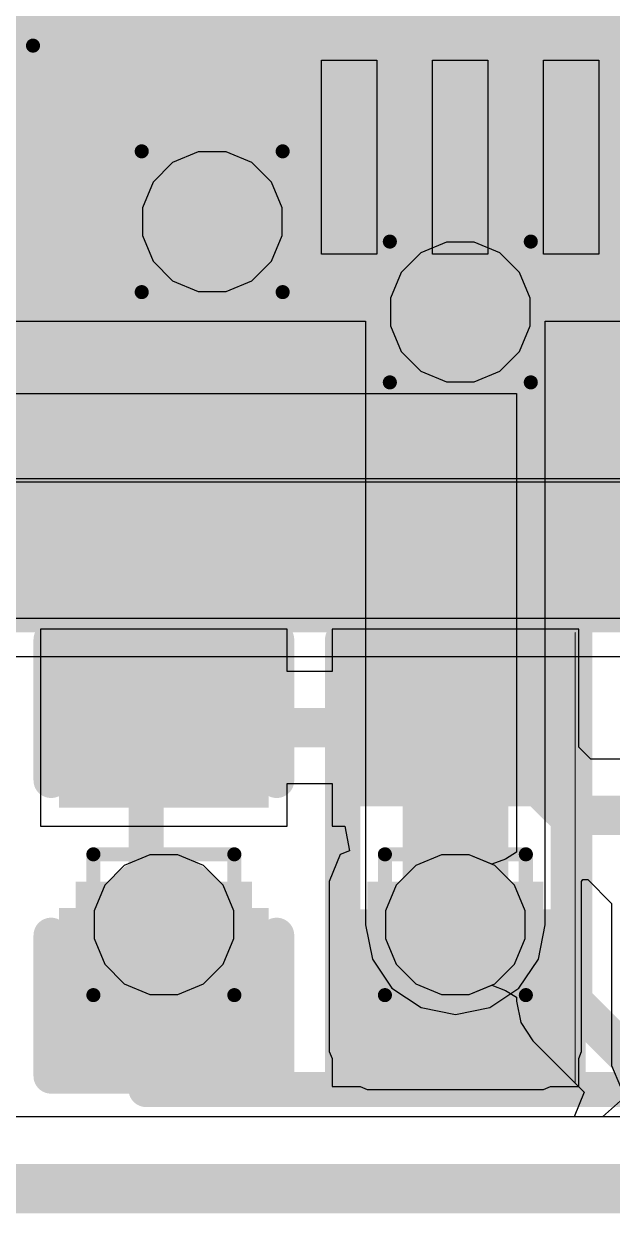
# Model space of a CAD drawing. Header units: inches. Extents: x -6 to 284, y -12 to 154.
# Drawn here: x 18.216 to 20.336, y -11.729 to -7.437 of the extents above; entities that cross this region are included whole.
import ezdxf

# ---------------------------------------------------------------- set-up
doc = ezdxf.new("R2010")
doc.units = ezdxf.units.IN
for name, color, linetype in [('Board Outline', 216, 'Continuous'), ('Bottom Layer', 5, 'Continuous'), ('Bottom Overlay', 54, 'Continuous'), ('Bottom Paste', 16, 'Continuous'), ('Bottom Solder', 6, 'Continuous'), ('Drill Drawing', 1, 'Continuous'), ('GND-1', 16, 'Continuous'), ('GND-2', 90, 'Continuous'), ('GND-3', 216, 'Continuous'), ('GND-4', 54, 'Continuous'), ('PWR-1', 156, 'Continuous'), ('PWR-2', 130, 'Continuous'), ('Signal L1', 76, 'Continuous'), ('Signal L2', 6, 'Continuous'), ('Top Layer', 1, 'Continuous'), ('Top Overlay', 2, 'Continuous'), ('Top Paste', 8, 'Continuous'), ('Top Solder', 216, 'Continuous'), ('Via Holes', 16, 'Continuous')]:
    doc.layers.add(name, color=color, linetype=linetype)

# ---------------------------------------------------------------- blocks, each defined once
blk = doc.blocks.new('QFN_64__7_5_7_5__15')
at = {"layer": 'Top Layer'}
for points in [[(2.0999, 4.0076), (2.2999, 4.0076), (2.2999, 3.3076), (2.0999, 3.3076)], [(2.4999, 4.0076), (2.6999, 4.0076), (2.6999, 3.3076), (2.4999, 3.3076)], [(2.9, 4.0076), (3.1, 4.0076), (3.1, 3.3076), (2.9, 3.3076)]]:
    blk.add_hatch(color=1, dxfattribs=at).paths.add_polyline_path(points)
at = {"layer": 'Top Solder'}
for points in [[(2.0491, 4.0584), (2.3507, 4.0584), (2.3507, 3.2568), (2.0491, 3.2568)], [(2.4491, 4.0584), (2.7507, 4.0584), (2.7507, 3.2568), (2.4491, 3.2568)], [(2.8492, 4.0584), (3.1508, 4.0584), (3.1508, 3.2568), (2.8492, 3.2568)]]:
    blk.add_hatch(color=216, dxfattribs=at).paths.add_polyline_path(points)
at = {"layer": 'Top Overlay'}
for points in [[(3.8262, 3.8262, 0.127, 0.127, 0), (3.2644, 3.8262, 0.127, 0.127, 0)], [(3.8262, 3.8262, 0.127, 0.127, 0), (3.8262, 3.2644, 0.127, 0.127, 0)]]:
    blk.add_lwpolyline(points, format="xyseb", dxfattribs=at)
for points in [[(3.2326, 3.8262, 0.0635, 0.0635, 1), (3.2961, 3.8262, 0.0635, 0.0635, 1)], [(3.7945, 3.8262, 0.0635, 0.0635, 1), (3.858, 3.8262, 0.0635, 0.0635, 1)], [(3.7945, 3.8262, 0.0635, 0.0635, 1), (3.858, 3.8262, 0.0635, 0.0635, 1)], [(3.7945, 3.2644, 0.0635, 0.0635, 1), (3.858, 3.2644, 0.0635, 0.0635, 1)]]:
    blk.add_lwpolyline(points, format="xyseb", close=True, dxfattribs=at)
at = {"layer": 'Top Paste'}
for p, q in [((2.0999, 4.0076), (2.0999, 4.0076)), ((2.0999, 4.0076), (2.2999, 4.0076)), ((2.0999, 3.3076), (2.0999, 4.0076)), ((2.2999, 4.0076), (2.2999, 3.3076)), ((2.4999, 4.0076), (2.4999, 4.0076)), ((2.4999, 4.0076), (2.6999, 4.0076)), ((2.4999, 3.3076), (2.4999, 4.0076)), ((2.6999, 4.0076), (2.6999, 3.3076)), ((2.9, 4.0076), (2.9, 4.0076)), ((2.9, 4.0076), (3.1, 4.0076)), ((2.9, 3.3076), (2.9, 4.0076)), ((3.1, 4.0076), (3.1, 3.3076)), ((2.2999, 3.3076), (2.0999, 3.3076)), ((2.6999, 3.3076), (2.4999, 3.3076)), ((3.1, 3.3076), (2.9, 3.3076))]:
    blk.add_line(p, q, dxfattribs=at)
blk = doc.blocks.new('R___0402_33')
at = {"layer": 'Top Layer'}
for points in [[(-0.6985, -0.3175), (-0.6985, 0.3175), (-0.2413, 0.3175), (-0.2413, -0.3175)], [(0.2413, -0.3175), (0.2413, 0.3175), (0.6985, 0.3175), (0.6985, -0.3175)]]:
    blk.add_hatch(color=1, dxfattribs=at).paths.add_polyline_path(points)
at = {"layer": 'Top Paste'}
for points in [[(-0.6985, -0.3175), (-0.6985, 0.3175), (-0.2413, 0.3175), (-0.2413, -0.3175)], [(0.2413, -0.3175), (0.2413, 0.3175), (0.6985, 0.3175), (0.6985, -0.3175)]]:
    blk.add_hatch(color=8, dxfattribs=at).paths.add_polyline_path(points)
at = {"layer": 'Top Solder'}
for points in [[(-0.7535, -0.3725), (-0.7535, 0.3725), (-0.1863, 0.3725), (-0.1863, -0.3725)], [(0.1863, -0.3725), (0.1863, 0.3725), (0.7535, 0.3725), (0.7535, -0.3725)]]:
    blk.add_hatch(color=216, dxfattribs=at).paths.add_polyline_path(points)
at = {"layer": 'Top Overlay'}
for points in [[(-0.7874, 0.4064, 0.127, 0.127, 0), (0.7874, 0.4064, 0.127, 0.127, 0)], [(-0.7874, 0.4064, 0.127, 0.127, 0), (-0.7874, -0.4064, 0.127, 0.127, 0)], [(0.7874, 0.4064, 0.127, 0.127, 0), (0.7874, -0.4064, 0.127, 0.127, 0)], [(-0.7874, -0.4064, 0.127, 0.127, 0), (0.7874, -0.4064, 0.127, 0.127, 0)], [(-0.8128, -0.4318, 0.00323, 0.00323, 0), (0.8128, -0.4318, 0.00323, 0.00323, 0)]]:
    blk.add_lwpolyline(points, format="xyseb", dxfattribs=at)
for points in [[(-0.8191, 0.4064, 0.0635, 0.0635, 1), (-0.7556, 0.4064, 0.0635, 0.0635, 1)], [(-0.8191, 0.4064, 0.0635, 0.0635, 1), (-0.7556, 0.4064, 0.0635, 0.0635, 1)], [(0.7556, 0.4064, 0.0635, 0.0635, 1), (0.8191, 0.4064, 0.0635, 0.0635, 1)], [(0.7556, 0.4064, 0.0635, 0.0635, 1), (0.8191, 0.4064, 0.0635, 0.0635, 1)], [(-0.8192, -0.4064, 0.0635, 0.0635, 1), (-0.7557, -0.4064, 0.0635, 0.0635, 1)], [(-0.8192, -0.4064, 0.0635, 0.0635, 1), (-0.7557, -0.4064, 0.0635, 0.0635, 1)], [(0.7557, -0.4064, 0.0635, 0.0635, 1), (0.8192, -0.4064, 0.0635, 0.0635, 1)], [(0.7557, -0.4064, 0.0635, 0.0635, 1), (0.8192, -0.4064, 0.0635, 0.0635, 1)], [(-0.8136, -0.4318, 0.00161, 0.00161, 1), (-0.812, -0.4318, 0.00161, 0.00161, 1)], [(0.812, -0.4318, 0.00161, 0.00161, 1), (0.8136, -0.4318, 0.00161, 0.00161, 1)]]:
    blk.add_lwpolyline(points, format="xyseb", close=True, dxfattribs=at)
blk = doc.blocks.new('C___0402_57')
at = {"layer": 'Top Layer'}
for points in [[(-0.6985, -0.3175), (-0.6985, 0.3175), (-0.2413, 0.3175), (-0.2413, -0.3175)], [(0.2413, -0.3175), (0.2413, 0.3175), (0.6985, 0.3175), (0.6985, -0.3175)]]:
    blk.add_hatch(color=1, dxfattribs=at).paths.add_polyline_path(points)
at = {"layer": 'Top Paste'}
for points in [[(-0.6985, -0.3175), (-0.6985, 0.3175), (-0.2413, 0.3175), (-0.2413, -0.3175)], [(0.2413, -0.3175), (0.2413, 0.3175), (0.6985, 0.3175), (0.6985, -0.3175)]]:
    blk.add_hatch(color=8, dxfattribs=at).paths.add_polyline_path(points)
at = {"layer": 'Top Solder'}
for points in [[(-0.7585, -0.3775), (-0.7585, 0.3775), (-0.1813, 0.3775), (-0.1813, -0.3775)], [(0.1813, -0.3775), (0.1813, 0.3775), (0.7585, 0.3775), (0.7585, -0.3775)]]:
    blk.add_hatch(color=216, dxfattribs=at).paths.add_polyline_path(points)
at = {"layer": 'Top Overlay'}
for points in [[(-0.7874, 0.4064, 0.127, 0.127, 0), (-0.2794, 0.4064, 0.127, 0.127, 0)], [(-0.7874, 0.4064, 0.127, 0.127, 0), (-0.7874, -0.4064, 0.127, 0.127, 0)], [(0.2794, 0.4064, 0.127, 0.127, 0), (0.7874, 0.4064, 0.127, 0.127, 0)], [(0.7874, 0.4064, 0.127, 0.127, 0), (0.7874, -0.4064, 0.127, 0.127, 0)], [(-0.7874, -0.4064, 0.127, 0.127, 0), (-0.2794, -0.4064, 0.127, 0.127, 0)], [(0.7874, -0.4064, 0.127, 0.127, 0), (0.2794, -0.4064, 0.127, 0.127, 0)]]:
    blk.add_lwpolyline(points, format="xyseb", dxfattribs=at)
for points in [[(-0.8191, 0.4064, 0.0635, 0.0635, 1), (-0.7556, 0.4064, 0.0635, 0.0635, 1)], [(-0.8191, 0.4064, 0.0635, 0.0635, 1), (-0.7556, 0.4064, 0.0635, 0.0635, 1)], [(-0.3111, 0.4064, 0.0635, 0.0635, 1), (-0.2477, 0.4064, 0.0635, 0.0635, 1)], [(0.2477, 0.4064, 0.0635, 0.0635, 1), (0.3111, 0.4064, 0.0635, 0.0635, 1)], [(0.7556, 0.4064, 0.0635, 0.0635, 1), (0.8191, 0.4064, 0.0635, 0.0635, 1)], [(0.7556, 0.4064, 0.0635, 0.0635, 1), (0.8191, 0.4064, 0.0635, 0.0635, 1)], [(-0.8192, -0.4064, 0.0635, 0.0635, 1), (-0.7557, -0.4064, 0.0635, 0.0635, 1)], [(-0.8192, -0.4064, 0.0635, 0.0635, 1), (-0.7557, -0.4064, 0.0635, 0.0635, 1)], [(-0.3111, -0.4064, 0.0635, 0.0635, 1), (-0.2477, -0.4064, 0.0635, 0.0635, 1)], [(0.2477, -0.4064, 0.0635, 0.0635, 1), (0.3112, -0.4064, 0.0635, 0.0635, 1)], [(0.7556, -0.4064, 0.0635, 0.0635, 1), (0.8191, -0.4064, 0.0635, 0.0635, 1)], [(0.7556, -0.4064, 0.0635, 0.0635, 1), (0.8191, -0.4064, 0.0635, 0.0635, 1)]]:
    blk.add_lwpolyline(points, format="xyseb", close=True, dxfattribs=at)
blk = doc.blocks.new('0630CDMCCDS_3R3MC_B_238')
at = {"layer": 'Bottom Layer'}
blk.add_hatch(color=5, dxfattribs=at).paths.add_polyline_path([(1.8, 1.6), (4.2, 1.6), (4.2, -1.6), (1.8, -1.6)])
at = {"layer": 'Bottom Paste'}
blk.add_hatch(color=16, dxfattribs=at).paths.add_polyline_path([(1.8, 1.6), (4.2, 1.6), (4.2, -1.6), (1.8, -1.6)])
at = {"layer": 'Bottom Solder'}
blk.add_hatch(color=6, dxfattribs=at).paths.add_polyline_path([(1.7492, 1.6508), (4.2508, 1.6508), (4.2508, -1.6508), (1.7492, -1.6508)])
at = {"layer": 'Bottom Overlay'}
for points in [[(3.4999, 3.3, 0.127, 0.127, 0), (-3.4901, 3.3, 0.127, 0.127, 0)], [(3.4999, 3.3, 0.127, 0.127, 0), (3.4999, 2.0811, 0.127, 0.127, 0)]]:
    blk.add_lwpolyline(points, format="xyseb", dxfattribs=at)
for points in [[(3.4681, 3.3, 0.0635, 0.0635, 1), (3.5316, 3.3, 0.0635, 0.0635, 1)], [(3.4681, 3.3, 0.0635, 0.0635, 1), (3.5316, 3.3, 0.0635, 0.0635, 1)], [(3.4681, 2.0811, 0.0635, 0.0635, 1), (3.5316, 2.0811, 0.0635, 0.0635, 1)]]:
    blk.add_lwpolyline(points, format="xyseb", close=True, dxfattribs=at)

msp = doc.modelspace()

# ---------------------------------------------------------------- hatches: boundary and pattern name
at = {"layer": 'Bottom Layer'}
h = msp.add_hatch(color=5, dxfattribs=at)
edge = h.paths.add_edge_path()
edge.add_arc((18.7206, -10.6881), 0.15, 0, 360)
h = msp.add_hatch(color=5, dxfattribs=at)
edge = h.paths.add_edge_path()
edge.add_arc((19.7713, -10.6881), 0.15, 0, 360)
at = {"layer": 'Bottom Solder'}
h = msp.add_hatch(color=6, dxfattribs=at)
edge = h.paths.add_edge_path()
edge.add_arc((18.7206, -10.6881), 0.2516, 0, 360)
h = msp.add_hatch(color=6, dxfattribs=at)
edge = h.paths.add_edge_path()
edge.add_arc((19.7713, -10.6881), 0.2516, 0, 360)
at = {"layer": 'GND-1'}
h = msp.add_hatch(color=16, dxfattribs=at)
edge = h.paths.add_edge_path()
edge.add_arc((18.8948, -8.1515), 0.15, 0, 360)
h = msp.add_hatch(color=16, dxfattribs=at)
edge = h.paths.add_edge_path()
edge.add_arc((19.7891, -8.4772), 0.15, 0, 360)
h = msp.add_hatch(color=16, dxfattribs=at)
edge = h.paths.add_edge_path()
edge.add_arc((18.7206, -10.6881), 0.15, 0, 360)
h = msp.add_hatch(color=16, dxfattribs=at)
edge = h.paths.add_edge_path()
edge.add_arc((19.7713, -10.6881), 0.15, 0, 360)
at = {"layer": 'GND-2'}
h = msp.add_hatch(color=90, dxfattribs=at)
edge = h.paths.add_edge_path()
edge.add_arc((18.7206, -10.6881), 0.15, 0, 360)
h = msp.add_hatch(color=90, dxfattribs=at)
edge = h.paths.add_edge_path()
edge.add_arc((19.7713, -10.6881), 0.15, 0, 360)
at = {"layer": 'GND-3'}
h = msp.add_hatch(color=216, dxfattribs=at)
edge = h.paths.add_edge_path()
edge.add_arc((18.7206, -10.6881), 0.15, 0, 360)
h = msp.add_hatch(color=216, dxfattribs=at)
edge = h.paths.add_edge_path()
edge.add_arc((19.7713, -10.6881), 0.15, 0, 360)
at = {"layer": 'GND-4'}
h = msp.add_hatch(color=54, dxfattribs=at)
edge = h.paths.add_edge_path()
edge.add_arc((18.7206, -10.6881), 0.15, 0, 360)
h = msp.add_hatch(color=54, dxfattribs=at)
edge = h.paths.add_edge_path()
edge.add_arc((19.7713, -10.6881), 0.15, 0, 360)
at = {"layer": 'PWR-1'}
h = msp.add_hatch(color=156, dxfattribs=at)
edge = h.paths.add_edge_path()
edge.add_arc((18.7206, -10.6881), 0.15, 0, 360)
h = msp.add_hatch(color=156, dxfattribs=at)
edge = h.paths.add_edge_path()
edge.add_arc((19.7713, -10.6881), 0.15, 0, 360)
at = {"layer": 'PWR-2'}
h = msp.add_hatch(color=130, dxfattribs=at)
edge = h.paths.add_edge_path()
edge.add_arc((18.7206, -10.6881), 0.15, 0, 360)
h = msp.add_hatch(color=130, dxfattribs=at)
edge = h.paths.add_edge_path()
edge.add_arc((19.7713, -10.6881), 0.15, 0, 360)
at = {"layer": 'Signal L1'}
h = msp.add_hatch(color=76, dxfattribs=at)
edge = h.paths.add_edge_path()
edge.add_arc((18.8948, -8.1515), 0.15, 0, 360)
h = msp.add_hatch(color=76, dxfattribs=at)
edge = h.paths.add_edge_path()
edge.add_arc((19.7891, -8.4772), 0.15, 0, 360)
h = msp.add_hatch(color=76, dxfattribs=at)
edge = h.paths.add_edge_path()
edge.add_arc((18.7206, -10.6881), 0.15, 0, 360)
h = msp.add_hatch(color=76, dxfattribs=at)
edge = h.paths.add_edge_path()
edge.add_arc((19.7713, -10.6881), 0.15, 0, 360)
at = {"layer": 'Signal L2'}
h = msp.add_hatch(color=6, dxfattribs=at)
edge = h.paths.add_edge_path()
edge.add_arc((18.7206, -10.6881), 0.15, 0, 360)
h = msp.add_hatch(color=6, dxfattribs=at)
edge = h.paths.add_edge_path()
edge.add_arc((19.7713, -10.6881), 0.15, 0, 360)
at = {"layer": 'Top Layer'}
h = msp.add_hatch(color=1, dxfattribs=at)
edge = h.paths.add_edge_path()
edge.add_arc((18.8948, -8.1515), 0.15, 0, 360)
h = msp.add_hatch(color=1, dxfattribs=at)
edge = h.paths.add_edge_path()
edge.add_arc((19.7891, -8.4772), 0.15, 0, 360)
for points in [[(18.4031, -11.1453), (19.0381, -11.1453), (19.0381, -10.5325), (18.4031, -10.5325)], [(19.4538, -11.1453), (20.0888, -11.1453), (20.0888, -10.5325), (19.4538, -10.5325)]]:
    msp.add_hatch(color=1, dxfattribs=at).paths.add_polyline_path(points)
h = msp.add_hatch(color=1, dxfattribs=at)
edge = h.paths.add_edge_path()
edge.add_arc((18.7206, -10.6881), 0.15, 0, 360)
h = msp.add_hatch(color=1, dxfattribs=at)
edge = h.paths.add_edge_path()
edge.add_arc((19.7713, -10.6881), 0.15, 0, 360)
at = {"layer": 'Top Solder'}
h = msp.add_hatch(color=216, dxfattribs=at)
edge = h.paths.add_edge_path()
edge.add_arc((18.7206, -10.6881), 0.2516, 0, 360)
h = msp.add_hatch(color=216, dxfattribs=at)
edge = h.paths.add_edge_path()
edge.add_arc((19.7713, -10.6881), 0.2516, 0, 360)
at = {"layer": 'Via Holes'}
h = msp.add_hatch(color=7, dxfattribs=at)
edge = h.paths.add_edge_path()
edge.add_arc((18.8948, -8.1515), 0.075, 0, 360)
h = msp.add_hatch(color=7, dxfattribs=at)
edge = h.paths.add_edge_path()
edge.add_arc((19.7891, -8.4772), 0.075, 0, 360)
h = msp.add_hatch(color=7, dxfattribs=at)
edge = h.paths.add_edge_path()
edge.add_arc((18.7206, -10.6881), 0.075, 0, 360)
h = msp.add_hatch(color=7, dxfattribs=at)
edge = h.paths.add_edge_path()
edge.add_arc((19.7713, -10.6881), 0.075, 0, 360)

# ---------------------------------------------------------------- linework, layer by layer
at = {"layer": 'Board Outline'}
msp.add_lwpolyline([(12.0364, -11.6401, 0.1778, 0.1778, 0), (75.4223, -11.6401, 0.1778, 0.1778, 0)], format="xyseb", dxfattribs=at)
at = {"layer": 'Bottom Layer'}
for p, q in [((20.8116, -9.5826), (17.4629, -9.5826)), ((17.4629, -9.72), (20.8116, -9.72)), ((17.4629, -9.72), (20.8116, -9.72)), ((19.7213, -10.4365), (19.6288, -10.4748)), ((19.7213, -10.4365), (19.6288, -10.4748)), ((19.8214, -10.4365), (19.7213, -10.4365)), ((19.8214, -10.4365), (19.7213, -10.4365)), ((19.9139, -10.4748), (19.8214, -10.4365)), ((19.9139, -10.4748), (19.8214, -10.4365)), ((19.6288, -10.4748), (19.5581, -10.5456)), ((19.6288, -10.4748), (19.5581, -10.5456)), ((19.9846, -10.5456), (19.9139, -10.4748)), ((19.9846, -10.5456), (19.9139, -10.4748)), ((19.5581, -10.5456), (19.5198, -10.6381)), ((19.5581, -10.5456), (19.5198, -10.6381)), ((20.0229, -10.6381), (19.9846, -10.5456)), ((20.0229, -10.6381), (19.9846, -10.5456)), ((19.5198, -10.6381), (19.5198, -10.7382)), ((19.5198, -10.6381), (19.5198, -10.7382)), ((20.0229, -10.7382), (20.0229, -10.6381)), ((20.0229, -10.7382), (20.0229, -10.6381)), ((19.5198, -10.7382), (19.5581, -10.8306)), ((19.5198, -10.7382), (19.5581, -10.8306)), ((19.9846, -10.8306), (20.0229, -10.7382)), ((19.9846, -10.8306), (20.0229, -10.7382)), ((19.5581, -10.8306), (19.6288, -10.9014)), ((19.5581, -10.8306), (19.6288, -10.9014)), ((19.9139, -10.9014), (19.9846, -10.8306)), ((19.9139, -10.9014), (19.9846, -10.8306)), ((19.6288, -10.9014), (19.7213, -10.9397)), ((19.6288, -10.9014), (19.7213, -10.9397)), ((19.7213, -10.9397), (19.8214, -10.9397)), ((19.7213, -10.9397), (19.8214, -10.9397)), ((19.8214, -10.9397), (19.9139, -10.9014)), ((19.8214, -10.9397), (19.9139, -10.9014)), ((20.4033, -11.3812), (12.0364, -11.3812)), ((20.4033, -11.3812), (12.0364, -11.3812))]:
    msp.add_line(p, q, dxfattribs=at)
at = {"layer": 'Drill Drawing'}
for points in [[(18.2489, -7.5161, 0.0508, 0.0508, 0), (18.2489, -7.0081, 0.0508, 0.0508, 0)], [(17.7409, -7.5161, 0.0508, 0.0508, 0), (18.2489, -7.5161, 0.0508, 0.0508, 0)], [(18.6408, -7.8975, 0.0508, 0.0508, 0), (19.1488, -7.8975, 0.0508, 0.0508, 0)], [(18.6408, -8.4055, 0.0508, 0.0508, 0), (18.6408, -7.8975, 0.0508, 0.0508, 0)], [(19.1488, -8.4055, 0.0508, 0.0508, 0), (19.1488, -7.8975, 0.0508, 0.0508, 0)], [(19.5351, -8.2232, 0.0508, 0.0508, 0), (20.0431, -8.2232, 0.0508, 0.0508, 0)], [(19.5351, -8.7312, 0.0508, 0.0508, 0), (19.5351, -8.2232, 0.0508, 0.0508, 0)], [(20.0431, -8.7312, 0.0508, 0.0508, 0), (20.0431, -8.2232, 0.0508, 0.0508, 0)], [(18.6408, -8.4055, 0.0508, 0.0508, 0), (19.1488, -8.4055, 0.0508, 0.0508, 0)], [(19.5351, -8.7312, 0.0508, 0.0508, 0), (20.0431, -8.7312, 0.0508, 0.0508, 0)], [(18.4666, -10.4341, 0.0508, 0.0508, 0), (18.9746, -10.4341, 0.0508, 0.0508, 0)], [(18.4666, -10.9421, 0.0508, 0.0508, 0), (18.4666, -10.4341, 0.0508, 0.0508, 0)], [(18.9746, -10.9421, 0.0508, 0.0508, 0), (18.9746, -10.4341, 0.0508, 0.0508, 0)], [(19.5173, -10.4341, 0.0508, 0.0508, 0), (20.0253, -10.4341, 0.0508, 0.0508, 0)], [(19.5173, -10.9421, 0.0508, 0.0508, 0), (19.5173, -10.4341, 0.0508, 0.0508, 0)], [(20.0253, -10.9421, 0.0508, 0.0508, 0), (20.0253, -10.4341, 0.0508, 0.0508, 0)], [(18.4666, -10.9421, 0.0508, 0.0508, 0), (18.9746, -10.9421, 0.0508, 0.0508, 0)], [(19.5173, -10.9421, 0.0508, 0.0508, 0), (20.0253, -10.9421, 0.0508, 0.0508, 0)]]:
    msp.add_lwpolyline(points, format="xyseb", dxfattribs=at)
for points in [[(18.2362, -7.5161, 0.0254, 0.0254, 1), (18.2616, -7.5161, 0.0254, 0.0254, 1)], [(18.2362, -7.5161, 0.0254, 0.0254, 1), (18.2616, -7.5161, 0.0254, 0.0254, 1)], [(18.6281, -7.8975, 0.0254, 0.0254, 1), (18.6535, -7.8975, 0.0254, 0.0254, 1)], [(18.6281, -7.8975, 0.0254, 0.0254, 1), (18.6535, -7.8975, 0.0254, 0.0254, 1)], [(19.1361, -7.8975, 0.0254, 0.0254, 1), (19.1615, -7.8975, 0.0254, 0.0254, 1)], [(19.1361, -7.8975, 0.0254, 0.0254, 1), (19.1615, -7.8975, 0.0254, 0.0254, 1)], [(19.5224, -8.2232, 0.0254, 0.0254, 1), (19.5478, -8.2232, 0.0254, 0.0254, 1)], [(19.5224, -8.2232, 0.0254, 0.0254, 1), (19.5478, -8.2232, 0.0254, 0.0254, 1)], [(20.0304, -8.2232, 0.0254, 0.0254, 1), (20.0558, -8.2232, 0.0254, 0.0254, 1)], [(20.0304, -8.2232, 0.0254, 0.0254, 1), (20.0558, -8.2232, 0.0254, 0.0254, 1)], [(18.6281, -8.4055, 0.0254, 0.0254, 1), (18.6535, -8.4055, 0.0254, 0.0254, 1)], [(18.6281, -8.4055, 0.0254, 0.0254, 1), (18.6535, -8.4055, 0.0254, 0.0254, 1)], [(19.1361, -8.4055, 0.0254, 0.0254, 1), (19.1615, -8.4055, 0.0254, 0.0254, 1)], [(19.1361, -8.4055, 0.0254, 0.0254, 1), (19.1615, -8.4055, 0.0254, 0.0254, 1)], [(19.5224, -8.7312, 0.0254, 0.0254, 1), (19.5478, -8.7312, 0.0254, 0.0254, 1)], [(19.5224, -8.7312, 0.0254, 0.0254, 1), (19.5478, -8.7312, 0.0254, 0.0254, 1)], [(20.0304, -8.7312, 0.0254, 0.0254, 1), (20.0558, -8.7312, 0.0254, 0.0254, 1)], [(20.0304, -8.7312, 0.0254, 0.0254, 1), (20.0558, -8.7312, 0.0254, 0.0254, 1)], [(18.4539, -10.4341, 0.0254, 0.0254, 1), (18.4793, -10.4341, 0.0254, 0.0254, 1)], [(18.4539, -10.4341, 0.0254, 0.0254, 1), (18.4793, -10.4341, 0.0254, 0.0254, 1)], [(18.9619, -10.4341, 0.0254, 0.0254, 1), (18.9873, -10.4341, 0.0254, 0.0254, 1)], [(18.9619, -10.4341, 0.0254, 0.0254, 1), (18.9873, -10.4341, 0.0254, 0.0254, 1)], [(19.5046, -10.4341, 0.0254, 0.0254, 1), (19.53, -10.4341, 0.0254, 0.0254, 1)], [(19.5046, -10.4341, 0.0254, 0.0254, 1), (19.53, -10.4341, 0.0254, 0.0254, 1)], [(20.0126, -10.4341, 0.0254, 0.0254, 1), (20.038, -10.4341, 0.0254, 0.0254, 1)], [(20.0126, -10.4341, 0.0254, 0.0254, 1), (20.038, -10.4341, 0.0254, 0.0254, 1)], [(18.4539, -10.9421, 0.0254, 0.0254, 1), (18.4793, -10.9421, 0.0254, 0.0254, 1)], [(18.4539, -10.9421, 0.0254, 0.0254, 1), (18.4793, -10.9421, 0.0254, 0.0254, 1)], [(18.9619, -10.9421, 0.0254, 0.0254, 1), (18.9873, -10.9421, 0.0254, 0.0254, 1)], [(18.9619, -10.9421, 0.0254, 0.0254, 1), (18.9873, -10.9421, 0.0254, 0.0254, 1)], [(19.5046, -10.9421, 0.0254, 0.0254, 1), (19.53, -10.9421, 0.0254, 0.0254, 1)], [(19.5046, -10.9421, 0.0254, 0.0254, 1), (19.53, -10.9421, 0.0254, 0.0254, 1)], [(20.0126, -10.9421, 0.0254, 0.0254, 1), (20.038, -10.9421, 0.0254, 0.0254, 1)], [(20.0126, -10.9421, 0.0254, 0.0254, 1), (20.038, -10.9421, 0.0254, 0.0254, 1)]]:
    msp.add_lwpolyline(points, format="xyseb", close=True, dxfattribs=at)
at = {"layer": 'GND-1'}
for p, q in [((18.7523, -7.9382), (18.6815, -8.0089)), ((18.8448, -7.8999), (18.7523, -7.9382)), ((18.9449, -7.8999), (18.8448, -7.8999)), ((19.0373, -7.9382), (18.9449, -7.8999)), ((19.1081, -8.0089), (19.0373, -7.9382)), ((18.6815, -8.0089), (18.6432, -8.1014)), ((19.1464, -8.1014), (19.1081, -8.0089)), ((18.6432, -8.1014), (18.6432, -8.2015)), ((19.1464, -8.2015), (19.1464, -8.1014)), ((18.6432, -8.2015), (18.6815, -8.294)), ((19.1081, -8.294), (19.1464, -8.2015)), ((19.7391, -8.2256), (19.6466, -8.2639)), ((19.8392, -8.2256), (19.7391, -8.2256)), ((19.9316, -8.2639), (19.8392, -8.2256)), ((19.6466, -8.2639), (19.5758, -8.3347)), ((20.0024, -8.3347), (19.9316, -8.2639)), ((18.6815, -8.294), (18.7523, -8.3648)), ((19.0373, -8.3648), (19.1081, -8.294)), ((18.7523, -8.3648), (18.8448, -8.4031)), ((18.9449, -8.4031), (19.0373, -8.3648)), ((19.5758, -8.3347), (19.5375, -8.4271)), ((20.0407, -8.4271), (20.0024, -8.3347)), ((18.8448, -8.4031), (18.9449, -8.4031)), ((19.5375, -8.4271), (19.5375, -8.5272)), ((20.0407, -8.5272), (20.0407, -8.4271)), ((19.5375, -8.5272), (19.5758, -8.6197)), ((20.0024, -8.6197), (20.0407, -8.5272)), ((19.5758, -8.6197), (19.6466, -8.6905)), ((19.9316, -8.6905), (20.0024, -8.6197)), ((19.6466, -8.6905), (19.7391, -8.7288)), ((19.8392, -8.7288), (19.9316, -8.6905)), ((19.7391, -8.7288), (19.8392, -8.7288)), ((19.7213, -10.4365), (19.6288, -10.4748)), ((19.8214, -10.4365), (19.7213, -10.4365)), ((19.9139, -10.4748), (19.8214, -10.4365)), ((19.6288, -10.4748), (19.5581, -10.5456)), ((19.9846, -10.5456), (19.9139, -10.4748)), ((19.5581, -10.5456), (19.5198, -10.6381)), ((20.0229, -10.6381), (19.9846, -10.5456)), ((19.5198, -10.6381), (19.5198, -10.7382)), ((20.0229, -10.7382), (20.0229, -10.6381)), ((19.5198, -10.7382), (19.5581, -10.8306)), ((19.9846, -10.8306), (20.0229, -10.7382)), ((19.5581, -10.8306), (19.6288, -10.9014)), ((19.9139, -10.9014), (19.9846, -10.8306)), ((19.6288, -10.9014), (19.7213, -10.9397)), ((19.7213, -10.9397), (19.8214, -10.9397)), ((19.8214, -10.9397), (19.9139, -10.9014)), ((35.9919, -11.3812), (12.0364, -11.3812))]:
    msp.add_line(p, q, dxfattribs=at)
at = {"layer": 'GND-2'}
for p, q in [((19.7213, -10.4365), (19.6288, -10.4748)), ((19.8214, -10.4365), (19.7213, -10.4365)), ((19.9139, -10.4748), (19.8214, -10.4365)), ((19.6288, -10.4748), (19.5581, -10.5456)), ((19.9846, -10.5456), (19.9139, -10.4748)), ((19.5581, -10.5456), (19.5198, -10.6381)), ((20.0229, -10.6381), (19.9846, -10.5456)), ((19.5198, -10.6381), (19.5198, -10.7382)), ((20.0229, -10.7382), (20.0229, -10.6381)), ((19.5198, -10.7382), (19.5581, -10.8306)), ((19.9846, -10.8306), (20.0229, -10.7382)), ((19.5581, -10.8306), (19.6288, -10.9014)), ((19.9139, -10.9014), (19.9846, -10.8306)), ((19.6288, -10.9014), (19.7213, -10.9397)), ((19.7213, -10.9397), (19.8214, -10.9397)), ((19.8214, -10.9397), (19.9139, -10.9014)), ((35.9919, -11.3812), (12.0364, -11.3812))]:
    msp.add_line(p, q, dxfattribs=at)
at = {"layer": 'GND-3'}
for p, q in [((19.7213, -10.4365), (19.6288, -10.4748)), ((19.8214, -10.4365), (19.7213, -10.4365)), ((19.9139, -10.4748), (19.8214, -10.4365)), ((19.6288, -10.4748), (19.5581, -10.5456)), ((19.9846, -10.5456), (19.9139, -10.4748)), ((19.5581, -10.5456), (19.5198, -10.6381)), ((20.0229, -10.6381), (19.9846, -10.5456)), ((19.5198, -10.6381), (19.5198, -10.7382)), ((20.0229, -10.7382), (20.0229, -10.6381)), ((19.5198, -10.7382), (19.5581, -10.8306)), ((19.9846, -10.8306), (20.0229, -10.7382)), ((19.5581, -10.8306), (19.6288, -10.9014)), ((19.9139, -10.9014), (19.9846, -10.8306)), ((19.6288, -10.9014), (19.7213, -10.9397)), ((19.7213, -10.9397), (19.8214, -10.9397)), ((19.8214, -10.9397), (19.9139, -10.9014)), ((35.9919, -11.3812), (12.0364, -11.3812))]:
    msp.add_line(p, q, dxfattribs=at)
at = {"layer": 'GND-4'}
for p, q in [((19.7213, -10.4365), (19.6288, -10.4748)), ((19.8214, -10.4365), (19.7213, -10.4365)), ((19.9139, -10.4748), (19.8214, -10.4365)), ((19.6288, -10.4748), (19.5581, -10.5456)), ((19.9846, -10.5456), (19.9139, -10.4748)), ((19.5581, -10.5456), (19.5198, -10.6381)), ((20.0229, -10.6381), (19.9846, -10.5456)), ((19.5198, -10.6381), (19.5198, -10.7382)), ((20.0229, -10.7382), (20.0229, -10.6381)), ((19.5198, -10.7382), (19.5581, -10.8306)), ((19.9846, -10.8306), (20.0229, -10.7382)), ((19.5581, -10.8306), (19.6288, -10.9014)), ((19.9139, -10.9014), (19.9846, -10.8306)), ((19.6288, -10.9014), (19.7213, -10.9397)), ((19.7213, -10.9397), (19.8214, -10.9397)), ((19.8214, -10.9397), (19.9139, -10.9014)), ((35.9919, -11.3812), (12.0364, -11.3812))]:
    msp.add_line(p, q, dxfattribs=at)
at = {"layer": 'PWR-1'}
for p, q in [((18.6705, -10.4365), (18.578, -10.4748)), ((18.7706, -10.4365), (18.6705, -10.4365)), ((18.8631, -10.4748), (18.7706, -10.4365)), ((19.7213, -10.4365), (19.6288, -10.4748)), ((19.8214, -10.4365), (19.7213, -10.4365)), ((19.9139, -10.4748), (19.8214, -10.4365)), ((18.578, -10.4748), (18.5073, -10.5456)), ((18.9338, -10.5456), (18.8631, -10.4748)), ((19.6288, -10.4748), (19.5581, -10.5456)), ((19.9846, -10.5456), (19.9139, -10.4748)), ((18.5073, -10.5456), (18.469, -10.6381)), ((18.9722, -10.6381), (18.9338, -10.5456)), ((19.5581, -10.5456), (19.5198, -10.6381)), ((20.0229, -10.6381), (19.9846, -10.5456)), ((18.469, -10.6381), (18.469, -10.7382)), ((18.9722, -10.7382), (18.9722, -10.6381)), ((19.5198, -10.6381), (19.5198, -10.7382)), ((20.0229, -10.7382), (20.0229, -10.6381)), ((18.469, -10.7382), (18.5073, -10.8306)), ((18.9338, -10.8306), (18.9722, -10.7382)), ((19.5198, -10.7382), (19.5581, -10.8306)), ((19.9846, -10.8306), (20.0229, -10.7382)), ((18.5073, -10.8306), (18.578, -10.9014)), ((18.8631, -10.9014), (18.9338, -10.8306)), ((19.5581, -10.8306), (19.6288, -10.9014)), ((19.9139, -10.9014), (19.9846, -10.8306)), ((18.578, -10.9014), (18.6705, -10.9397)), ((18.6705, -10.9397), (18.7706, -10.9397)), ((18.7706, -10.9397), (18.8631, -10.9014)), ((19.6288, -10.9014), (19.7213, -10.9397)), ((19.7213, -10.9397), (19.8214, -10.9397)), ((19.8214, -10.9397), (19.9139, -10.9014)), ((35.9919, -11.3812), (12.0364, -11.3812))]:
    msp.add_line(p, q, dxfattribs=at)
at = {"layer": 'PWR-2'}
for p, q in [((18.6705, -10.4365), (18.578, -10.4748)), ((18.7706, -10.4365), (18.6705, -10.4365)), ((18.8631, -10.4748), (18.7706, -10.4365)), ((18.578, -10.4748), (18.5073, -10.5456)), ((18.9338, -10.5456), (18.8631, -10.4748)), ((18.5073, -10.5456), (18.469, -10.6381)), ((18.9722, -10.6381), (18.9338, -10.5456)), ((18.469, -10.6381), (18.469, -10.7382)), ((18.9722, -10.7382), (18.9722, -10.6381)), ((18.469, -10.7382), (18.5073, -10.8306)), ((18.9338, -10.8306), (18.9722, -10.7382)), ((18.5073, -10.8306), (18.578, -10.9014)), ((18.8631, -10.9014), (18.9338, -10.8306)), ((18.578, -10.9014), (18.6705, -10.9397)), ((18.6705, -10.9397), (18.7706, -10.9397)), ((18.7706, -10.9397), (18.8631, -10.9014)), ((35.9919, -11.3812), (12.0364, -11.3812))]:
    msp.add_line(p, q, dxfattribs=at)
at = {"layer": 'Signal L1'}
for p, q in [((16.3773, -8.7715), (19.9914, -8.7715)), ((19.9914, -8.7715), (19.9914, -10.4266)), ((19.9914, -10.4266), (19.9516, -10.4513)), ((19.7213, -10.4365), (19.6288, -10.4748)), ((19.8214, -10.4365), (19.7213, -10.4365)), ((19.9025, -10.4701), (19.8214, -10.4365)), ((19.9516, -10.4513), (19.9025, -10.4701)), ((19.6288, -10.4748), (19.5581, -10.5456)), ((19.5581, -10.5456), (19.5198, -10.6381)), ((19.5198, -10.6381), (19.5198, -10.7382)), ((19.5198, -10.7382), (19.5581, -10.8306)), ((19.5581, -10.8306), (19.6288, -10.9014)), ((19.6288, -10.9014), (19.7213, -10.9397)), ((19.7213, -10.9397), (19.8214, -10.9397)), ((19.8214, -10.9397), (19.9025, -10.9061)), ((19.9025, -10.9061), (19.9516, -10.9249)), ((19.9516, -10.9249), (19.9914, -10.9497)), ((19.9914, -10.9497), (19.9914, -10.9641)), ((19.9914, -10.9641), (20.0067, -11.0414)), ((20.0067, -11.0414), (20.0505, -11.107)), ((20.0505, -11.107), (20.2358, -11.2923)), ((20.2358, -11.2923), (20.199, -11.3812)), ((20.199, -11.3812), (12.0364, -11.3812))]:
    msp.add_line(p, q, dxfattribs=at)
for points in [[(16.5731, -8.1515, 0.1143, 0.1143, 0), (18.8948, -8.1515, 0.1143, 0.1143, 0)], [(20.1934, -8.7573, 0.1422, 0.1422, 0), (20.5799, -8.3707, 0.1422, 0.1422, 0)], [(16.4352, -8.4772, 0.1143, 0.1143, 0), (19.7891, -8.4772, 0.1143, 0.1143, 0)], [(20.1934, -10.9641, 0.1422, 0.1422, 0), (20.1934, -8.7573, 0.1422, 0.1422, 0)], [(20.1934, -10.9641, 0.1422, 0.1422, 0), (20.41, -11.1808, 0.1422, 0.1422, 0)]]:
    msp.add_lwpolyline(points, format="xyseb", dxfattribs=at)
for points in [[(18.8663, -8.1515, 0.0571, 0.0571, 1), (18.9234, -8.1515, 0.0571, 0.0571, 1)], [(19.7605, -8.4772, 0.0571, 0.0571, 1), (19.8177, -8.4772, 0.0571, 0.0571, 1)], [(20.1578, -8.7573, 0.0711, 0.0711, 1), (20.2289, -8.7573, 0.0711, 0.0711, 1)], [(20.1578, -8.7573, 0.0711, 0.0711, 1), (20.2289, -8.7573, 0.0711, 0.0711, 1)], [(20.1578, -10.9641, 0.0711, 0.0711, 1), (20.2289, -10.9641, 0.0711, 0.0711, 1)], [(20.1578, -10.9641, 0.0711, 0.0711, 1), (20.2289, -10.9641, 0.0711, 0.0711, 1)]]:
    msp.add_lwpolyline(points, format="xyseb", close=True, dxfattribs=at)
at = {"layer": 'Signal L2'}
for p, q in [((16.0364, -8.5105), (19.4476, -8.5105)), ((19.4476, -8.5105), (19.4476, -10.6881)), ((20.0951, -10.6881), (20.0951, -8.5105)), ((20.0951, -8.5105), (21.7231, -8.5105)), ((19.4476, -10.6881), (19.4723, -10.812)), ((20.0704, -10.812), (20.0951, -10.6881)), ((19.4723, -10.812), (19.5424, -10.917)), ((20.0003, -10.917), (20.0704, -10.812)), ((19.5424, -10.917), (19.6475, -10.9872)), ((19.8952, -10.9872), (20.0003, -10.917)), ((19.6475, -10.9872), (19.7713, -11.0118)), ((19.7713, -11.0118), (19.8952, -10.9872)), ((29.8065, -11.3812), (12.0364, -11.3812))]:
    msp.add_line(p, q, dxfattribs=at)
msp.add_lwpolyline([(19.7713, -10.6881, 0.381, 0.381, 0), (19.7713, 0.2432, 0.381, 0.381, 0)], format="xyseb", dxfattribs=at)
msp.add_lwpolyline([(19.6761, -10.6881, 0.1905, 0.1905, 1), (19.8666, -10.6881, 0.1905, 0.1905, 1)], format="xyseb", close=True, dxfattribs=at)
at = {"layer": 'Top Layer'}
for p, q in [((17.4638, -9.0784), (26.7686, -9.0784)), ((17.7066, -9.0906), (20.3661, -9.0906)), ((19.1651, -9.6213), (18.2761, -9.6213)), ((18.2761, -9.6213), (18.2761, -10.3325)), ((19.1651, -9.7749), (19.1651, -9.6213)), ((20.2158, -9.6213), (19.3268, -9.6213)), ((19.3268, -9.6213), (19.3268, -9.7749)), ((20.2158, -10.048), (20.2158, -9.6213)), ((19.3268, -9.7749), (19.1651, -9.7749)), ((20.2589, -10.0911), (20.2158, -10.048)), ((21.9021, -10.0911), (20.2589, -10.0911)), ((19.1651, -10.3325), (19.1651, -10.1789)), ((19.1651, -10.1789), (19.3268, -10.1789)), ((19.3268, -10.1789), (19.3268, -10.3325)), ((18.2761, -10.3325), (19.1651, -10.3325)), ((19.3268, -10.3325), (19.3725, -10.3325)), ((19.3725, -10.3325), (19.3901, -10.4214)), ((19.3901, -10.4214), (19.3566, -10.4353)), ((19.3566, -10.4353), (19.3164, -10.5325)), ((19.3164, -10.5325), (19.3164, -11.1453)), ((20.2263, -10.5325), (20.2312, -10.5251)), ((20.2263, -11.1453), (20.2263, -10.5325)), ((20.2312, -10.5251), (20.2482, -10.5251)), ((20.2482, -10.5251), (20.334, -10.612)), ((20.334, -10.612), (20.334, -11.1961)), ((19.3164, -11.1453), (19.3268, -11.1706)), ((20.2158, -11.1706), (20.2263, -11.1453)), ((19.3268, -11.1706), (19.3268, -11.2723)), ((20.2158, -11.2723), (20.2158, -11.1706)), ((20.334, -11.1961), (20.3661, -11.2736)), ((19.3268, -11.2723), (19.4286, -11.2723)), ((19.4286, -11.2723), (19.4538, -11.2828)), ((19.4538, -11.2828), (20.0888, -11.2828)), ((20.0888, -11.2828), (20.1141, -11.2723)), ((20.1141, -11.2723), (20.2158, -11.2723)), ((20.3661, -11.3231), (20.3013, -11.3812)), ((20.3013, -11.3812), (15.2733, -11.3812))]:
    msp.add_line(p, q, dxfattribs=at)
for points in [[(19.388, -8.123, 0.1422, 0.1422, 0), (19.388, -7.9195, 0.1422, 0.1422, 0)], [(19.7888, -8.4769, 0.1422, 0.1422, 0), (19.7888, -7.9194, 0.1422, 0.1422, 0)], [(19.388, -7.9195, 0.0889, 0.0889, 0), (19.3884, -7.9191, 0.0889, 0.0889, 0)], [(19.7885, -7.9191, 0.0889, 0.0889, 0), (19.7888, -7.9194, 0.0889, 0.0889, 0)], [(19.3595, -8.1515, 0.1422, 0.1422, 0), (19.388, -8.123, 0.1422, 0.1422, 0)], [(18.8948, -8.1515, 0.1422, 0.1422, 0), (19.3595, -8.1515, 0.1422, 0.1422, 0)], [(19.7888, -8.4769, 0.0889, 0.0889, 0), (19.7891, -8.4772, 0.0889, 0.0889, 0)], [(17.4444, -8.8835, 0.1524, 0.1524, 0), (20.7681, -8.8835, 0.1524, 0.1524, 0)], [(18.7206, -9.9769, 0.1422, 0.1422, 0), (19.8602, -9.9769, 0.1422, 0.1422, 0)], [(19.8602, -9.9769, 0.1422, 0.1422, 0), (20.0177, -10.1344, 0.1422, 0.1422, 0)], [(20.0177, -10.1355, 0.1422, 0.1422, 0), (20.0177, -10.1344, 0.1422, 0.1422, 0)], [(20.0177, -10.1355, 0.1422, 0.1422, 0), (20.1753, -10.2931, 0.1422, 0.1422, 0)], [(20.1753, -10.2931, 0.1422, 0.1422, 0), (21.9858, -10.2931, 0.1422, 0.1422, 0)]]:
    msp.add_lwpolyline(points, format="xyseb", dxfattribs=at)
for points in [[(19.3524, -7.9195, 0.0711, 0.0711, 1), (19.4235, -7.9195, 0.0711, 0.0711, 1)], [(19.7532, -7.9194, 0.0711, 0.0711, 1), (19.8243, -7.9194, 0.0711, 0.0711, 1)], [(19.3657, -7.9195, 0.0445, 0.0445, 1), (19.4102, -7.9195, 0.0445, 0.0445, 1)], [(19.3662, -7.9191, 0.0445, 0.0445, 1), (19.4106, -7.9191, 0.0445, 0.0445, 1)], [(19.7662, -7.9191, 0.0445, 0.0445, 1), (19.8107, -7.9191, 0.0445, 0.0445, 1)], [(19.7666, -7.9194, 0.0445, 0.0445, 1), (19.811, -7.9194, 0.0445, 0.0445, 1)], [(19.3524, -8.123, 0.0711, 0.0711, 1), (19.4235, -8.123, 0.0711, 0.0711, 1)], [(19.3524, -8.123, 0.0711, 0.0711, 1), (19.4235, -8.123, 0.0711, 0.0711, 1)], [(18.8593, -8.1515, 0.0711, 0.0711, 1), (18.9304, -8.1515, 0.0711, 0.0711, 1)], [(19.324, -8.1515, 0.0711, 0.0711, 1), (19.3951, -8.1515, 0.0711, 0.0711, 1)], [(19.324, -8.1515, 0.0711, 0.0711, 1), (19.3951, -8.1515, 0.0711, 0.0711, 1)], [(19.7532, -8.4769, 0.0711, 0.0711, 1), (19.8243, -8.4769, 0.0711, 0.0711, 1)], [(19.7666, -8.4769, 0.0445, 0.0445, 1), (19.811, -8.4769, 0.0445, 0.0445, 1)], [(19.7669, -8.4772, 0.0445, 0.0445, 1), (19.8113, -8.4772, 0.0445, 0.0445, 1)], [(18.685, -9.9769, 0.0711, 0.0711, 1), (18.7561, -9.9769, 0.0711, 0.0711, 1)], [(19.8247, -9.9769, 0.0711, 0.0711, 1), (19.8958, -9.9769, 0.0711, 0.0711, 1)], [(19.8247, -9.9769, 0.0711, 0.0711, 1), (19.8958, -9.9769, 0.0711, 0.0711, 1)], [(19.9822, -10.1344, 0.0711, 0.0711, 1), (20.0533, -10.1344, 0.0711, 0.0711, 1)], [(19.9822, -10.1344, 0.0711, 0.0711, 1), (20.0533, -10.1344, 0.0711, 0.0711, 1)], [(19.9822, -10.1355, 0.0711, 0.0711, 1), (20.0533, -10.1355, 0.0711, 0.0711, 1)], [(19.9822, -10.1355, 0.0711, 0.0711, 1), (20.0533, -10.1355, 0.0711, 0.0711, 1)], [(20.1397, -10.2931, 0.0711, 0.0711, 1), (20.2108, -10.2931, 0.0711, 0.0711, 1)], [(20.1397, -10.2931, 0.0711, 0.0711, 1), (20.2108, -10.2931, 0.0711, 0.0711, 1)]]:
    msp.add_lwpolyline(points, format="xyseb", close=True, dxfattribs=at)

# ---------------------------------------------------------------- block references
for name, p, rotation in [('QFN_64__7_5_7_5__15', (22.3884, -4.2615), 180), ('0630CDMCCDS_3R3MC_B_238', (22.1566, -7.9826), 180), ('C___0402_57', (18.7206, -10.4468), 90), ('R___0402_33', (19.7713, -10.4468), 90)]:
    msp.add_blockref(name, p, dxfattribs=dict(rotation=rotation))

doc.saveas('drawing.dxf')
